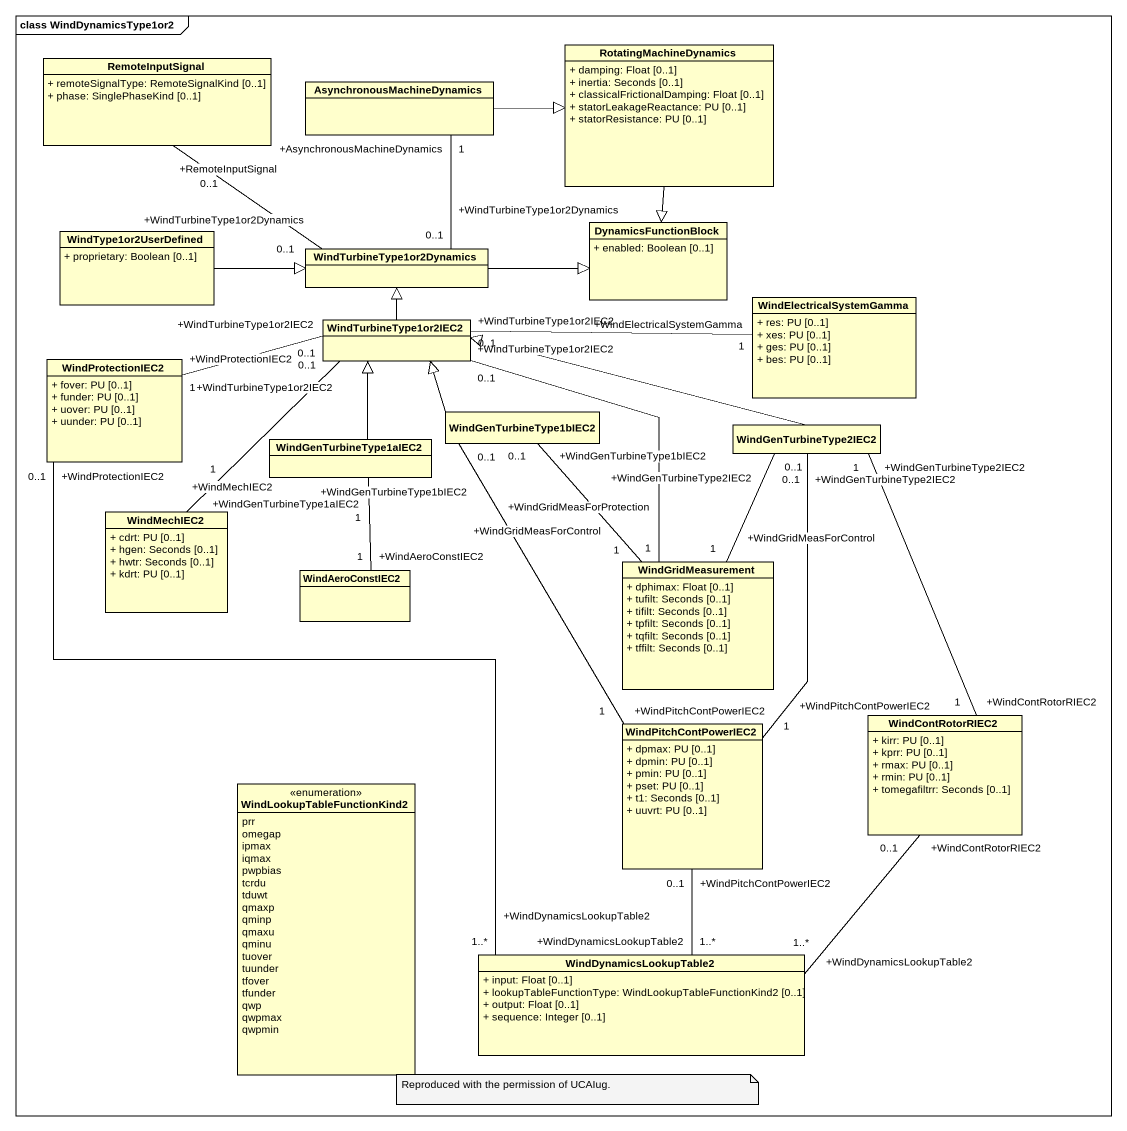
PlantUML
@startuml
mainframe class WindDynamicsType1or2
hide circle
hide empty members
skinparam classAttributeIconSize 0
class RotatingMachineDynamics {
  + damping: Float [0..1]
  + inertia: Seconds [0..1]
  + classicalFrictionalDamping: Float [0..1]
  + statorLeakageReactance: PU [0..1]
  + statorResistance: PU [0..1]
}
class RemoteInputSignal {
  + remoteSignalType: RemoteSignalKind [0..1]
  + phase: SinglePhaseKind [0..1]
}
class AsynchronousMachineDynamics
class WindType1or2UserDefined {
  + proprietary: Boolean [0..1]
}
class DynamicsFunctionBlock {
  + enabled: Boolean [0..1]
}
class WindTurbineType1or2Dynamics
class WindElectricalSystemGamma {
  + res: PU [0..1]
  + xes: PU [0..1]
  + ges: PU [0..1]
  + bes: PU [0..1]
}
class WindProtectionIEC2 {
  + fover: PU [0..1]
  + funder: PU [0..1]
  + uover: PU [0..1]
  + uunder: PU [0..1]
}
class WindTurbineType1or2IEC2
class WindGenTurbineType1aIEC2
class WindGenTurbineType1bIEC2
class WindGenTurbineType2IEC2
class WindMechIEC2 {
  + cdrt: PU [0..1]
  + hgen: Seconds [0..1]
  + hwtr: Seconds [0..1]
  + kdrt: PU [0..1]
}
class WindAeroConstIEC2
class WindGridMeasurement {
  + dphimax: Float [0..1]
  + tufilt: Seconds [0..1]
  + tifilt: Seconds [0..1]
  + tpfilt: Seconds [0..1]
  + tqfilt: Seconds [0..1]
  + tffilt: Seconds [0..1]
}
class WindPitchContPowerIEC2 {
  + dpmax: PU [0..1]
  + dpmin: PU [0..1]
  + pmin: PU [0..1]
  + pset: PU [0..1]
  + t1: Seconds [0..1]
  + uuvrt: PU [0..1]
}
class WindContRotorRIEC2 {
  + kirr: PU [0..1]
  + kprr: PU [0..1]
  + rmax: PU [0..1]
  + rmin: PU [0..1]
  + tomegafiltrr: Seconds [0..1]
}
enum WindLookupTableFunctionKind2 {
  prr
  omegap
  ipmax
  iqmax
  pwpbias
  tcrdu
  tduwt
  qmaxp
  qminp
  qmaxu
  qminu
  tuover
  tuunder
  tfover
  tfunder
  qwp
  qwpmax
  qwpmin
}
class WindDynamicsLookupTable2 {
  + input: Float [0..1]
  + lookupTableFunctionType: WindLookupTableFunctionKind2 [0..1]
  + output: Float [0..1]
  + sequence: Integer [0..1]
}
RotatingMachineDynamics --|> DynamicsFunctionBlock
AsynchronousMachineDynamics -right-|> RotatingMachineDynamics
WindType1or2UserDefined -right-|> WindTurbineType1or2Dynamics
WindTurbineType1or2Dynamics "+WindTurbineType1or2Dynamics\n0..1" -up- "+RemoteInputSignal\n0..1" RemoteInputSignal
WindTurbineType1or2Dynamics "+WindTurbineType1or2Dynamics\n0..1" -up- "+AsynchronousMachineDynamics\n1" AsynchronousMachineDynamics
WindTurbineType1or2Dynamics -right-|> DynamicsFunctionBlock
WindElectricalSystemGamma "+WindElectricalSystemGamma\n1" -left- "+WindTurbineType1or2IEC2\n0..1" WindTurbineType1or2IEC2
WindProtectionIEC2 "+WindProtectionIEC2\n1" -right- "+WindTurbineType1or2IEC2\n0..1" WindTurbineType1or2IEC2
WindTurbineType1or2IEC2 -up-|> WindTurbineType1or2Dynamics
WindGenTurbineType1aIEC2 -up-|> WindTurbineType1or2IEC2
WindGenTurbineType1bIEC2 -up-|> WindTurbineType1or2IEC2
WindGenTurbineType1bIEC2 "+WindGenTurbineType1bIEC2\n0..1" -- "+WindPitchContPowerIEC2\n1" WindPitchContPowerIEC2
WindGenTurbineType2IEC2 -left-|> WindTurbineType1or2IEC2
WindMechIEC2 "+WindMechIEC2\n1" -up- "+WindTurbineType1or2IEC2\n0..1" WindTurbineType1or2IEC2
WindAeroConstIEC2 "+WindAeroConstIEC2\n1" -up- "+WindGenTurbineType1aIEC2\n1" WindGenTurbineType1aIEC2
WindGridMeasurement "+WindGridMeasForProtection\n1" -up- "+WindTurbineType1or2IEC2\n0..1" WindTurbineType1or2IEC2
WindGridMeasurement "+WindGridMeasForControl\n1" -up- "+WindGenTurbineType1bIEC2\n0..1" WindGenTurbineType1bIEC2
WindGridMeasurement "+WindGridMeasForControl\n1" -up- "+WindGenTurbineType2IEC2\n0..1" WindGenTurbineType2IEC2
WindPitchContPowerIEC2 "+WindPitchContPowerIEC2\n1" -up- "+WindGenTurbineType2IEC2\n0..1" WindGenTurbineType2IEC2
WindContRotorRIEC2 "+WindContRotorRIEC2\n1" -up- "+WindGenTurbineType2IEC2\n1" WindGenTurbineType2IEC2
WindDynamicsLookupTable2 "+WindDynamicsLookupTable2\n1..*" -up- "+WindProtectionIEC2\n0..1" WindProtectionIEC2
WindDynamicsLookupTable2 "+WindDynamicsLookupTable2\n1..*" -up- "+WindPitchContPowerIEC2\n0..1" WindPitchContPowerIEC2
WindDynamicsLookupTable2 "+WindDynamicsLookupTable2\n1..*" -up- "+WindContRotorRIEC2\n0..1" WindContRotorRIEC2
note as N1
  Reproduced with the permission of UCAIug.
end note
@enduml
